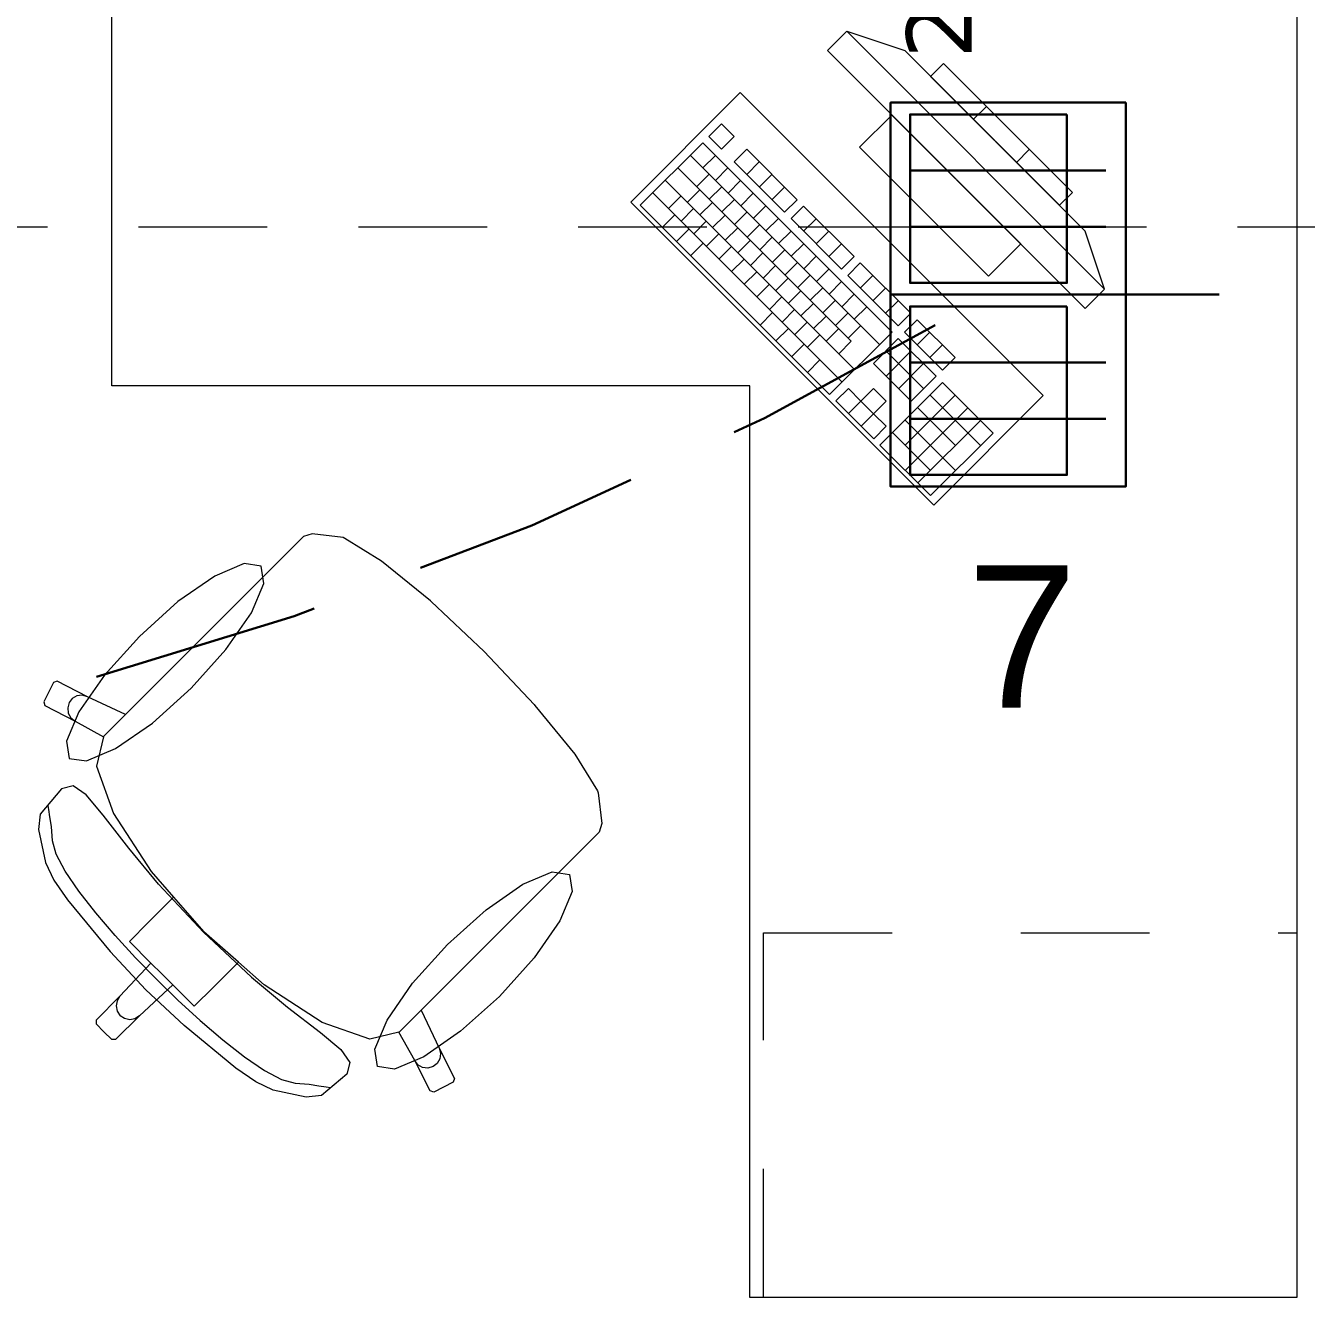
# Model space of a CAD drawing. Header units: inches. Extents: x -19 to 5698, y -728 to 92.
# Drawn here: x 230.169 to 231.574, y 38.225 to 39.621 of the extents above; entities that cross this region are included whole.
import ezdxf

# ---------------------------------------------------------------- set-up
doc = ezdxf.new("R2010")
doc.units = ezdxf.units.IN
doc.header["$MEASUREMENT"] = 0
for name, pattern in [('HIDDEN', [0.375, 0.25, -0.125]), ('Hidden Line', [0.195611, 0.141111, -0.0545]), ('Rayas', [0.282222, 0.141111, -0.141111])]:
    doc.linetypes.add(name, pattern=pattern)
doc.layers.get('0').update_dxf_attribs({"color": 61})
doc.layers.add('00 conduct tomacorr', color=120, linetype='HIDDEN', lineweight=30)
doc.layers.add('00 IE LUZ EMERGENCIA', color=253, linetype='Continuous', lineweight=0)
doc.layers.add('08 _ STR _ EXT _ 09 Vigas', color=251, linetype='Continuous')
doc.layers.add('Interior - Mobiliario', color=7, linetype='Continuous')
doc.styles.add('Annotative', font='arial.ttf')

# ---------------------------------------------------------------- blocks, each defined once
blk = doc.blocks.new('CAJA POP UP 6 MODULOS')
at = {"layer": '00 conduct tomacorr', "linetype": 'Continuous'}
for p, q in [((-0.095, -0.165), (-0.095, -0.01511)), ((-0.052, -0.165), (-0.052, -0.01511)), ((0.052, -0.165), (0.052, -0.01511)), ((0.095, -0.165), (0.095, -0.01511)), ((0, -0.165), (0, -0.18))]:
    blk.add_line(p, q, dxfattribs=at)
for points in [[(-0.147, 0), (0.147, 0), (0.147, -0.18), (-0.147, -0.18)], [(0, 0), (0.147, 0), (0.147, -0.18), (0, -0.18)]]:
    blk.add_lwpolyline(points, close=True, dxfattribs=at)
for points in [[(-0.138, -0.045), (-0.009, -0.045), (-0.009, -0.165), (-0.138, -0.165), (-0.138, -0.045)], [(0.009, -0.045), (0.138, -0.045), (0.138, -0.165), (0.009, -0.165), (0.009, -0.045)]]:
    blk.add_lwpolyline(points, dxfattribs=at)
at = {"color": 1, "insert": (-0.18069, -0.16799), "char_height": 0.05, "attachment_point": 1, "rotation": 180}
blk.add_mtext_dynamic_manual_height_columns('{\\fVerdana|b0|i0|c0|p34;2T}', width=0.0004809, gutter_width=0.1561, heights=[0], dxfattribs=at)

msp = doc.modelspace()

# ---------------------------------------------------------------- linework, layer by layer
at = {"layer": '00 conduct tomacorr'}
msp.add_line((231.2287, 39.3255, 0.0002), (233.9906, 39.325, 0.0003), dxfattribs=at)
msp.add_arc((229.1097, 42.9146, 0.0002), 4.1679, 239.442, 300.5576, dxfattribs=at)
at = {"layer": '08 _ STR _ EXT _ 09 Vigas', "color": 251, "linetype": 'Hidden Line', "lineweight": 13, "true_color": 0x636466}
msp.add_line((229.57, 39.4), (236.07, 39.4), dxfattribs=at)
at = {"layer": 'Interior - Mobiliario', "color": 175, "linetype": 'Continuous', "lineweight": 13}
for p, q in [((231.0701, 39.6144), (231.0489, 39.5932)), ((231.3529, 39.3316), (231.0701, 39.6144)), ((231.0701, 39.6144), (231.1337, 39.5932)), ((231.0489, 39.5932), (231.3317, 39.3104)), ((231.1337, 39.5932), (231.3317, 39.3952)), ((231.1761, 39.5791), (231.162, 39.5649)), ((231.3176, 39.4376), (231.1761, 39.5791)), ((231.162, 39.5649), (231.3034, 39.4235)), ((231.1196, 39.5225), (231.0842, 39.4871)), ((231.261, 39.3811), (231.1196, 39.5225)), ((231.2091, 39.5178), (231.2233, 39.5319)), ((230.9327, 39.5127), (230.919, 39.499)), ((230.9465, 39.4988), (230.9327, 39.5127)), ((230.9121, 39.4921), (230.8435, 39.4235)), ((231.1198, 39.2844), (230.9121, 39.4921)), ((230.919, 39.499), (230.9328, 39.4851)), ((230.9328, 39.4851), (230.9465, 39.4988)), ((230.8984, 39.4784), (231.1061, 39.2707)), ((230.9122, 39.4645), (230.926, 39.4782)), ((230.9604, 39.485), (230.9467, 39.4713)), ((231.0158, 39.4296), (230.9604, 39.485)), ((231.0842, 39.4871), (231.2256, 39.3457)), ((231.2563, 39.4706), (231.2704, 39.4848)), ((230.8847, 39.4647), (231.0751, 39.2743)), ((230.9261, 39.4507), (230.9398, 39.4644)), ((230.9467, 39.4713), (231.002, 39.4159)), ((230.9605, 39.4574), (230.9742, 39.4711)), ((230.871, 39.451), (231.0787, 39.2432)), ((230.9054, 39.4439), (230.9192, 39.4576)), ((230.9399, 39.4368), (230.9536, 39.4506)), ((230.9744, 39.4436), (230.9881, 39.4573)), ((230.8573, 39.4372), (231.065, 39.2295)), ((230.8952, 39.4267), (230.9089, 39.4404)), ((230.9193, 39.4301), (230.933, 39.4438)), ((230.9538, 39.423), (230.9675, 39.4367)), ((230.9882, 39.4297), (231.0019, 39.4434)), ((231.3034, 39.4235), (231.3176, 39.4376)), ((230.8435, 39.4235), (231.0512, 39.2158)), ((230.8746, 39.4199), (230.8883, 39.4336)), ((230.909, 39.4129), (230.9228, 39.4266)), ((230.9331, 39.4162), (230.9469, 39.4299)), ((230.9676, 39.4091), (230.9813, 39.4229)), ((231.002, 39.4159), (231.0158, 39.4296)), ((231.0227, 39.4227), (231.009, 39.4089)), ((231.0781, 39.3673), (231.0227, 39.4227)), ((230.8678, 39.3993), (230.8815, 39.413)), ((230.8884, 39.4061), (230.9021, 39.4198)), ((230.9023, 39.3922), (230.916, 39.406)), ((230.9229, 39.399), (230.9366, 39.4127)), ((230.947, 39.4024), (230.9607, 39.4161)), ((230.9815, 39.3953), (230.9952, 39.409)), ((231.009, 39.4089), (231.0644, 39.3536)), ((231.0228, 39.3951), (231.0365, 39.4088)), ((230.8833, 39.3837), (230.8971, 39.3974)), ((230.9161, 39.3784), (230.9298, 39.3921)), ((230.9367, 39.3852), (230.9505, 39.3989)), ((230.9608, 39.3885), (230.9746, 39.4022)), ((230.9953, 39.3815), (231.009, 39.3952)), ((231.0367, 39.3813), (231.0504, 39.395)), ((231.3529, 39.3316), (231.3317, 39.3952)), ((230.8989, 39.3681), (230.9126, 39.3819)), ((230.9299, 39.3645), (230.9437, 39.3783)), ((230.9506, 39.3713), (230.9643, 39.385)), ((230.9747, 39.3747), (230.9884, 39.3884)), ((231.0092, 39.3676), (231.0229, 39.3813)), ((231.0505, 39.3674), (231.0642, 39.3811)), ((231.2256, 39.3457), (231.261, 39.3811)), ((230.9438, 39.3507), (230.9575, 39.3644)), ((230.9644, 39.3575), (230.9781, 39.3712)), ((230.9885, 39.3608), (231.0022, 39.3745)), ((231.023, 39.3538), (231.0367, 39.3675)), ((231.0644, 39.3536), (231.0781, 39.3673)), ((230.9576, 39.3368), (230.9714, 39.3506)), ((230.9783, 39.3436), (230.992, 39.3574)), ((231.0024, 39.347), (231.0161, 39.3607)), ((231.0369, 39.3399), (231.0506, 39.3536)), ((231.085, 39.3603), (231.0713, 39.3466)), ((231.1404, 39.305), (231.085, 39.3603)), ((230.9715, 39.323), (230.9852, 39.3367)), ((230.9921, 39.3298), (231.0058, 39.3435)), ((231.0162, 39.3331), (231.0299, 39.3468)), ((231.0507, 39.3261), (231.0644, 39.3398)), ((231.0713, 39.3466), (231.1267, 39.2912)), ((231.0851, 39.3328), (231.0988, 39.3465)), ((230.9853, 39.3092), (230.9991, 39.3229)), ((231.006, 39.3159), (231.0197, 39.3297)), ((231.0301, 39.3193), (231.0438, 39.333)), ((231.0646, 39.3122), (231.0783, 39.3259)), ((231.099, 39.3189), (231.1127, 39.3326)), ((231.3317, 39.3104), (231.3529, 39.3316)), ((230.9992, 39.2953), (231.0129, 39.309)), ((231.0198, 39.3021), (231.0335, 39.3158)), ((231.0439, 39.3054), (231.0576, 39.3191)), ((231.0784, 39.2984), (231.0921, 39.3121)), ((231.1128, 39.3051), (231.1265, 39.3188)), ((230.9751, 39.292), (230.9888, 39.3057)), ((231.013, 39.2815), (231.0267, 39.2952)), ((231.0337, 39.2882), (231.0474, 39.302)), ((231.0578, 39.2916), (231.0715, 39.3053)), ((231.1267, 39.2912), (231.1404, 39.305)), ((231.1473, 39.298), (231.1336, 39.2843)), ((231.1889, 39.2565), (231.1473, 39.298)), ((230.9924, 39.2747), (231.0061, 39.2884)), ((231.0269, 39.2676), (231.0406, 39.2813)), ((231.0475, 39.2744), (231.0612, 39.2881)), ((231.0512, 39.2158), (231.1198, 39.2844)), ((231.0716, 39.2777), (231.0853, 39.2914)), ((231.1336, 39.2843), (231.1751, 39.2428)), ((231.1474, 39.2705), (231.1612, 39.2842)), ((231.0097, 39.2574), (231.0234, 39.2711)), ((231.0614, 39.2606), (231.0751, 39.2743)), ((231.1267, 39.2775), (231.0993, 39.25)), ((231.1683, 39.2359), (231.1267, 39.2775)), ((231.1613, 39.2566), (231.175, 39.2703)), ((231.027, 39.24), (231.0407, 39.2538)), ((231.113, 39.2637), (231.1546, 39.2222)), ((231.1132, 39.2362), (231.1406, 39.2636)), ((231.1751, 39.2428), (231.1889, 39.2565)), ((231.0993, 39.25), (231.1409, 39.2085)), ((231.127, 39.2223), (231.1544, 39.2498)), ((231.1752, 39.229), (231.1066, 39.1604)), ((231.1409, 39.2085), (231.1683, 39.2359)), ((231.2306, 39.1736), (231.1752, 39.229)), ((231.0719, 39.2226), (231.0582, 39.2089)), ((231.0857, 39.2088), (231.0719, 39.2226)), ((231.0994, 39.2225), (231.0857, 39.2088)), ((231.1133, 39.2086), (231.0994, 39.2225)), ((231.1342, 39.1603), (231.1891, 39.2151)), ((231.1615, 39.2153), (231.2169, 39.1599)), ((231.0582, 39.2089), (231.0997, 39.1674)), ((231.072, 39.195), (231.0857, 39.2088)), ((231.0857, 39.2088), (231.0996, 39.1949)), ((231.0996, 39.1949), (231.1133, 39.2086)), ((231.1343, 39.1327), (231.2029, 39.2013)), ((231.1478, 39.2016), (231.1893, 39.16)), ((231.0859, 39.1812), (231.0996, 39.1949)), ((231.1134, 39.1811), (231.0996, 39.1949)), ((231.1341, 39.1879), (231.1895, 39.1325)), ((231.1482, 39.1189), (231.2167, 39.1875)), ((231.0997, 39.1674), (231.1134, 39.1811)), ((231.1204, 39.1741), (231.1619, 39.1326)), ((231.162, 39.105), (231.2306, 39.1736)), ((231.1066, 39.1604), (231.162, 39.105)), ((230.4744, 39.0601), (230.4524, 39.0382)), ((230.4837, 39.063), (230.4744, 39.0601)), ((230.5176, 39.059), (230.4837, 39.063)), ((230.5197, 39.0581), (230.5176, 39.059)), ((230.5598, 39.0332), (230.5197, 39.0581)), ((230.4524, 39.0382), (230.4269, 39.0127)), ((230.6134, 38.9896), (230.5598, 39.0332)), ((230.4269, 39.0127), (230.2791, 38.8648)), ((230.6143, 38.9889), (230.6134, 38.9896)), ((230.6726, 38.9341), (230.6143, 38.9889)), ((230.6726, 38.9341), (230.7274, 38.8758)), ((230.2042, 38.9014), (230.2002, 38.9001)), ((230.2373, 38.8844), (230.2042, 38.9014)), ((230.2002, 38.9001), (230.1893, 38.8787)), ((230.1893, 38.8787), (230.1907, 38.8746)), ((230.1907, 38.8746), (230.2238, 38.8577)), ((230.2171, 38.8779), (230.2156, 38.8723)), ((230.2156, 38.8723), (230.2163, 38.8664)), ((230.2207, 38.8825), (230.2171, 38.8779)), ((230.2258, 38.8853), (230.2207, 38.8825)), ((230.2316, 38.886), (230.2258, 38.8853)), ((230.2373, 38.8844), (230.2316, 38.886)), ((230.2791, 38.8648), (230.2373, 38.8844)), ((230.7274, 38.8758), (230.7281, 38.8749)), ((230.7281, 38.8749), (230.7717, 38.8213)), ((230.2163, 38.8664), (230.2192, 38.8613)), ((230.2192, 38.8613), (230.2238, 38.8577)), ((230.2548, 38.8406), (230.2791, 38.8648)), ((230.2238, 38.8577), (230.2548, 38.8404)), ((230.2548, 38.8404), (230.2473, 38.8084)), ((230.2548, 38.8406), (230.2548, 38.8404)), ((230.7717, 38.8213), (230.7966, 38.7812)), ((230.2473, 38.8084), (230.2657, 38.7564)), ((230.2087, 38.7833), (230.1855, 38.7554)), ((230.2216, 38.7867), (230.2087, 38.7833)), ((230.2359, 38.7767), (230.2216, 38.7867)), ((230.2545, 38.7544), (230.2359, 38.7767)), ((230.7966, 38.7812), (230.7975, 38.7791)), ((230.7975, 38.7791), (230.8015, 38.7452)), ((230.1951, 38.7607), (230.1943, 38.7652)), ((230.1959, 38.7527), (230.1951, 38.7607)), ((230.1855, 38.7554), (230.1836, 38.7387)), ((230.198, 38.7419), (230.1959, 38.7527)), ((230.2825, 38.7182), (230.2545, 38.7544)), ((230.2657, 38.7564), (230.307, 38.6926)), ((230.1836, 38.7387), (230.1914, 38.7025)), ((230.1991, 38.7265), (230.198, 38.7419)), ((230.7986, 38.7359), (230.7767, 38.7139)), ((230.8015, 38.7452), (230.7986, 38.7359)), ((230.203, 38.7118), (230.1991, 38.7265)), ((230.3152, 38.6789), (230.2825, 38.7182)), ((230.213, 38.6929), (230.203, 38.7118)), ((230.7767, 38.7139), (230.7512, 38.6884)), ((230.1914, 38.7025), (230.2004, 38.6833)), ((230.2278, 38.6711), (230.213, 38.6929)), ((230.307, 38.6926), (230.3318, 38.6645)), ((230.2004, 38.6833), (230.2153, 38.6616)), ((230.3647, 38.6262), (230.3152, 38.6789)), ((230.7512, 38.6884), (230.6033, 38.5406)), ((230.2153, 38.6616), (230.2621, 38.6049)), ((230.2464, 38.6473), (230.2278, 38.6711)), ((230.3318, 38.6645), (230.3044, 38.6371)), ((230.3318, 38.6645), (230.3651, 38.6266)), ((230.2676, 38.6225), (230.2464, 38.6473)), ((230.3044, 38.6371), (230.2833, 38.6159)), ((230.2901, 38.5979), (230.2676, 38.6225)), ((230.3647, 38.6262), (230.4174, 38.5767)), ((230.403, 38.5933), (230.3651, 38.6266)), ((230.2833, 38.6159), (230.3069, 38.5923)), ((230.2621, 38.6049), (230.3012, 38.5627)), ((230.3069, 38.5923), (230.2729, 38.5558)), ((230.3129, 38.5744), (230.2901, 38.5979)), ((230.3069, 38.5923), (230.3189, 38.5804)), ((230.403, 38.5933), (230.3756, 38.5659)), ((230.4311, 38.5685), (230.403, 38.5933)), ((230.3308, 38.5684), (230.3189, 38.5804)), ((230.3308, 38.5684), (230.2943, 38.5344)), ((230.3129, 38.5744), (230.3364, 38.5516)), ((230.3544, 38.5448), (230.3308, 38.5684)), ((230.3756, 38.5659), (230.3544, 38.5448)), ((230.4174, 38.5767), (230.4567, 38.544)), ((230.4949, 38.5272), (230.4311, 38.5685)), ((230.2729, 38.5558), (230.2468, 38.5297)), ((230.2697, 38.5509), (230.2686, 38.5452)), ((230.2729, 38.5558), (230.2697, 38.5509)), ((230.3434, 38.5236), (230.3012, 38.5627)), ((230.3364, 38.5516), (230.361, 38.5291)), ((230.2686, 38.5452), (230.2698, 38.5394)), ((230.2698, 38.5394), (230.273, 38.5345)), ((230.4567, 38.544), (230.4929, 38.516)), ((230.5791, 38.5163), (230.6033, 38.5406)), ((230.6033, 38.5406), (230.6229, 38.4988)), ((230.2468, 38.5297), (230.2469, 38.5254)), ((230.2469, 38.5254), (230.2554, 38.5169)), ((230.2943, 38.5344), (230.2682, 38.5083)), ((230.2779, 38.5313), (230.273, 38.5345)), ((230.2837, 38.5301), (230.2779, 38.5313)), ((230.2894, 38.5312), (230.2837, 38.5301)), ((230.2943, 38.5344), (230.2894, 38.5312)), ((230.4001, 38.4768), (230.3434, 38.5236)), ((230.361, 38.5291), (230.3858, 38.5079)), ((230.5469, 38.5088), (230.4949, 38.5272)), ((230.2639, 38.5084), (230.2554, 38.5169)), ((230.2682, 38.5083), (230.2639, 38.5084)), ((230.3858, 38.5079), (230.4096, 38.4893)), ((230.4929, 38.516), (230.5152, 38.4974)), ((230.5789, 38.5163), (230.5469, 38.5088)), ((230.5791, 38.5163), (230.5789, 38.5163)), ((230.5962, 38.4853), (230.5789, 38.5163)), ((230.5152, 38.4974), (230.5252, 38.4831)), ((230.6229, 38.4988), (230.6245, 38.4931)), ((230.6229, 38.4988), (230.6399, 38.4657)), ((230.6245, 38.4931), (230.6238, 38.4873)), ((230.4096, 38.4893), (230.4314, 38.4745)), ((230.5252, 38.4831), (230.5218, 38.4702)), ((230.5998, 38.4807), (230.5962, 38.4853)), ((230.6131, 38.4522), (230.5962, 38.4853)), ((230.6049, 38.4778), (230.5998, 38.4807)), ((230.621, 38.4822), (230.6164, 38.4786)), ((230.6238, 38.4873), (230.621, 38.4822)), ((230.4218, 38.4619), (230.4001, 38.4768)), ((230.4314, 38.4745), (230.4503, 38.4645)), ((230.5218, 38.4702), (230.4939, 38.447)), ((230.6108, 38.4771), (230.6049, 38.4778)), ((230.6164, 38.4786), (230.6108, 38.4771)), ((230.6399, 38.4657), (230.6386, 38.4617)), ((230.441, 38.4529), (230.4218, 38.4619)), ((230.4772, 38.4451), (230.441, 38.4529)), ((230.4503, 38.4645), (230.465, 38.4606)), ((230.465, 38.4606), (230.4804, 38.4595)), ((230.4804, 38.4595), (230.4912, 38.4574)), ((230.4912, 38.4574), (230.4992, 38.4566)), ((230.4992, 38.4566), (230.5037, 38.4558)), ((230.6172, 38.4508), (230.6131, 38.4522)), ((230.6386, 38.4617), (230.6172, 38.4508)), ((230.4939, 38.447), (230.4772, 38.4451))]:
    msp.add_line(p, q, dxfattribs=at)
at = {"layer": 'Interior - Mobiliario', "color": 175, "linetype": 'Rayas', "lineweight": 13}
for p, q in [((230.979, 38.2255), (230.979, 38.6255)), ((230.979, 38.6255), (231.564, 38.6255))]:
    msp.add_line(p, q, dxfattribs=at)
at = {"layer": 'Interior - Mobiliario', "color": 175, "linetype": 'Continuous', "lineweight": 13, "flags": 128}
for points in [[(231.564, 39.7255), (231.564, 38.2255), (230.964, 38.2255), (230.964, 39.2255), (230.264, 39.2255), (230.264, 39.7255)], [(230.9534, 39.5472), (230.8332, 39.427), (231.1655, 39.0947), (231.2857, 39.2149)], [(230.2942, 38.9506), (230.256, 38.9081), (230.228, 38.8677), (230.2144, 38.8357), (230.2172, 38.8168), (230.2362, 38.8139), (230.2682, 38.8275), (230.3086, 38.8555), (230.3511, 38.8937), (230.3892, 38.9361), (230.4172, 38.9765), (230.4309, 39.0086), (230.428, 39.0275), (230.4091, 39.0304), (230.377, 39.0168), (230.3366, 38.9887)], [(230.6891, 38.5557), (230.6466, 38.5175), (230.6062, 38.4895), (230.5742, 38.4759), (230.5553, 38.4787), (230.5524, 38.4977), (230.566, 38.5297), (230.594, 38.5701), (230.6322, 38.6126), (230.6746, 38.6507), (230.715, 38.6787), (230.7471, 38.6924), (230.766, 38.6895), (230.7689, 38.6706), (230.7553, 38.6385), (230.7272, 38.5981)]]:
    msp.add_lwpolyline(points, close=True, dxfattribs=at)

# ---------------------------------------------------------------- block references
at = {"layer": '00 conduct tomacorr', "xscale": 1.432830642179531, "yscale": 1.432830642179531, "zscale": 1.432830642179531, "rotation": 269.9999999999999}
msp.add_blockref('CAJA POP UP 6 MODULOS', (231.3761, 39.3255, 0.0002), dxfattribs=at)

# ---------------------------------------------------------------- texts
at = {"layer": '00 IE LUZ EMERGENCIA', "style": 'Annotative'}
msp.add_attdef('7', (231.2018, 38.8724), '', height=0.1562, dxfattribs=at)

doc.saveas('drawing.dxf')
